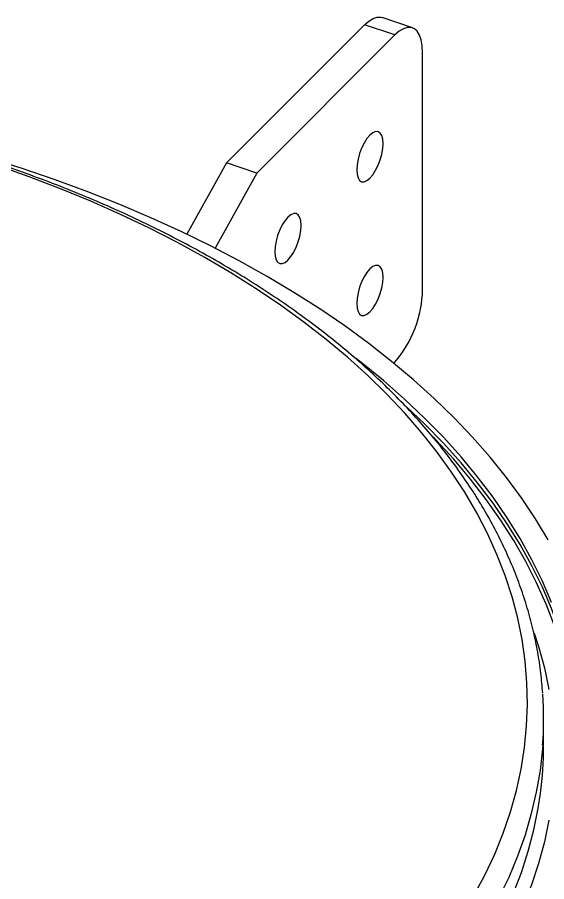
# Model space of a CAD drawing. Header units: millimetres. Extents: x 107291 to 113922, y -130611 to -125922.
# Drawn here: x 111930.9 to 112045.9, y -128677.4 to -128489.6 of the extents above; entities that cross this region are included whole.
import ezdxf

# ---------------------------------------------------------------- set-up
doc = ezdxf.new("R2010")
doc.units = ezdxf.units.MM
doc.header["$LTSCALE"] = 13
doc.layers.add('几何体', color=7, linetype='Continuous')

msp = doc.modelspace()

# ---------------------------------------------------------------- linework, layer by layer
at = {"layer": '几何体'}
for p, q in [((112006.35, -128491.22), (111976.35, -128521.21)), ((112012.93, -128493.41), (112006.35, -128491.22)), ((112016.72, -128491.82), (112010.14, -128489.63)), ((112012.93, -128493.41), (111982.93, -128523.41)), ((112018.93, -128548.69), (112018.93, -128497.21)), ((111976.35, -128521.21), (111967.73, -128536.72)), ((111982.93, -128523.41), (111976.35, -128521.21)), ((111982.93, -128523.41), (111973.85, -128539.74)), ((112012.68, -128564.73), (112012.93, -128564.49)), ((112045.24, -128647.92), (112045.24, -128642.07))]:
    msp.add_line(p, q, dxfattribs=at)
at = {"layer": '几何体', "flags": 128}
for points in [[(112006.35, -128491.22), (112007.28, -128490.4), (112008.2, -128489.84), (112009.07, -128489.56), (112009.87, -128489.56), (112010.14, -128489.63)], [(112018.93, -128497.21), (112018.85, -128495.75), (112018.63, -128494.48), (112018.27, -128493.42), (112017.78, -128492.6), (112017.17, -128492.04), (112016.45, -128491.76), (112015.65, -128491.76), (112014.78, -128492.04), (112013.87, -128492.59), (112012.93, -128493.41)], [(112010.35, -128516.99), (112010.28, -128516.03), (112010.06, -128515.25), (112009.72, -128514.71), (112009.27, -128514.42), (112008.73, -128514.4), (112008.12, -128514.66), (112007.49, -128515.18), (112006.85, -128515.94), (112006.25, -128516.89), (112005.7, -128517.98), (112005.25, -128519.18), (112004.91, -128520.4), (112004.7, -128521.6), (112004.63, -128522.71), (112004.7, -128523.68), (112004.91, -128524.46), (112005.25, -128525), (112005.7, -128525.29), (112006.25, -128525.3), (112006.85, -128525.04), (112007.49, -128524.52), (112008.12, -128523.77), (112008.73, -128522.82), (112009.27, -128521.72), (112009.72, -128520.53), (112010.06, -128519.3), (112010.28, -128518.1), (112010.35, -128516.99)], [(112046.2, -128603.13), (112043.45, -128598.55), (112040.42, -128594.03), (112037.14, -128589.57), (112033.6, -128585.18), (112029.81, -128580.85), (112025.77, -128576.6), (112021.49, -128572.43), (112016.97, -128568.35), (112012.22, -128564.35), (112007.24, -128560.45), (112002.03, -128556.65), (111996.61, -128552.95), (111990.98, -128549.36), (111985.14, -128545.87), (111979.11, -128542.5), (111972.88, -128539.25), (111966.47, -128536.12), (111959.89, -128533.12), (111953.13, -128530.24), (111946.21, -128527.5), (111939.13, -128524.89), (111931.91, -128522.42), (111924.55, -128520.09)], [(112030.06, -128680.46), (112032.47, -128675.97), (112034.6, -128671.44), (112036.45, -128666.86), (112038.03, -128662.25), (112039.33, -128657.61), (112040.35, -128652.95), (112041.09, -128648.27), (112041.55, -128643.58), (112041.73, -128638.88), (112041.62, -128634.18), (112041.23, -128629.49), (112040.56, -128624.81), (112039.61, -128620.14), (112038.38, -128615.5), (112036.87, -128610.88), (112035.08, -128606.29), (112033.02, -128601.75), (112030.69, -128597.25), (112028.09, -128592.79), (112025.22, -128588.4), (112022.09, -128584.06), (112018.7, -128579.79), (112015.05, -128575.59), (112011.16, -128571.46), (112007.02, -128567.41), (112002.63, -128563.45), (111998.02, -128559.58), (111993.17, -128555.81), (111988.1, -128552.13), (111982.81, -128548.56), (111977.31, -128545.1), (111971.6, -128541.75), (111965.7, -128538.51), (111959.61, -128535.4), (111953.33, -128532.41), (111946.87, -128529.54), (111940.25, -128526.81), (111933.47, -128524.21), (111926.53, -128521.75)], [(111992.55, -128534.79), (111992.48, -128533.82), (111992.26, -128533.05), (111991.92, -128532.5), (111991.47, -128532.22), (111990.93, -128532.2), (111990.32, -128532.46), (111989.69, -128532.98), (111989.05, -128533.73), (111988.45, -128534.68), (111987.9, -128535.78), (111987.45, -128536.98), (111987.11, -128538.2), (111986.9, -128539.4), (111986.83, -128540.51), (111986.9, -128541.48), (111987.11, -128542.25), (111987.45, -128542.8), (111987.9, -128543.09), (111988.45, -128543.1), (111989.05, -128542.84), (111989.69, -128542.32), (111990.32, -128541.57), (111990.93, -128540.62), (111991.47, -128539.52), (111991.92, -128538.33), (111992.26, -128537.1), (111992.48, -128535.9), (111992.55, -128534.79)], [(112010.35, -128546.06), (112010.28, -128545.1), (112010.06, -128544.32), (112009.72, -128543.77), (112009.27, -128543.49), (112008.73, -128543.47), (112008.12, -128543.73), (112007.49, -128544.25), (112006.85, -128545.01), (112006.25, -128545.96), (112005.7, -128547.05), (112005.25, -128548.25), (112004.91, -128549.47), (112004.7, -128550.67), (112004.63, -128551.78), (112004.7, -128552.75), (112004.91, -128553.53), (112005.25, -128554.07), (112005.7, -128554.36), (112006.25, -128554.37), (112006.85, -128554.11), (112007.49, -128553.59), (112008.12, -128552.84), (112008.73, -128551.89), (112009.27, -128550.79), (112009.72, -128549.6), (112010.06, -128548.37), (112010.28, -128547.17), (112010.35, -128546.06)], [(112046.98, -128616.76), (112044.98, -128612.08), (112042.7, -128607.45), (112040.15, -128602.87), (112037.33, -128598.34), (112034.25, -128593.86), (112030.9, -128589.45), (112027.3, -128585.11), (112023.45, -128580.84), (112019.35, -128576.65), (112015, -128572.54), (112010.42, -128568.52), (112005.6, -128564.59), (112004.6, -128563.8)], [(112053.23, -128649.23), (112053.17, -128646.68), (112052.84, -128641.87), (112052.23, -128637.07), (112051.34, -128632.28), (112050.17, -128627.51), (112048.71, -128622.77), (112046.98, -128618.06), (112044.98, -128613.39), (112042.7, -128608.76), (112040.15, -128604.17), (112037.33, -128599.64), (112034.25, -128595.17), (112030.9, -128590.76), (112027.3, -128586.42), (112023.45, -128582.15), (112019.35, -128577.95), (112015.45, -128574.25)], [(112047.57, -128621.82), (112045.78, -128617.13), (112043.72, -128612.47), (112041.38, -128607.86), (112038.78, -128603.29), (112035.9, -128598.78), (112032.76, -128594.33), (112029.37, -128589.94), (112025.71, -128585.62), (112021.81, -128581.37), (112021.3, -128580.85)], [(112043.21, -128623.38), (112044.14, -128626.3), (112045.4, -128630.98), (112046.38, -128635.69)], [(112045.03, -128647.75), (112044.97, -128648.55), (112044.45, -128653.26), (112043.64, -128657.96), (112042.56, -128662.63), (112041.2, -128667.28), (112039.56, -128671.9), (112037.65, -128676.49), (112035.46, -128681.04)], [(111975.53, -128745.07), (111981.21, -128741.68), (111986.68, -128738.18), (111991.94, -128734.57), (111996.98, -128730.86), (112001.8, -128727.05), (112006.39, -128723.15), (112010.75, -128719.16), (112014.87, -128715.08), (112018.74, -128710.93), (112022.36, -128706.7), (112025.73, -128702.4), (112028.84, -128698.04), (112031.69, -128693.62), (112034.27, -128689.14), (112036.59, -128684.62), (112038.64, -128680.05), (112040.41, -128675.45), (112041.91, -128670.81), (112043.13, -128666.15), (112044.08, -128661.46), (112044.57, -128658.23)], [(112046.38, -128664.07), (112045.4, -128668.78), (112044.14, -128673.46), (112042.61, -128678.12), (112040.8, -128682.74), (112038.72, -128687.32), (112036.37, -128691.87), (112033.76, -128696.36), (112030.88, -128700.79), (112027.73, -128705.17), (112024.34, -128709.49), (112020.68, -128713.73), (112016.78, -128717.9), (112012.64, -128721.99), (112008.26, -128726), (112003.64, -128729.91), (111998.79, -128733.74), (111993.72, -128737.46), (111988.43, -128741.09), (111982.93, -128744.61), (111977.23, -128748.01)]]:
    msp.add_lwpolyline(points, dxfattribs=at)
at = {"layer": '几何体'}
for centre, radius, start, end in [((111994.28, -128548.37), 24.65, 319.1539, 359.2527), ((111965.84, -128642.07), 79.39, 355.9008, 3.9022), ((111965.46, -128647.91), 79.78, 352.5667, 359.9888)]:
    msp.add_arc(centre, radius, start, end, dxfattribs=at)
msp.add_open_spline([(112045.04, -128636.45), (112044.92, -128635), (112044.68, -128632.02), (112043.99, -128627.54), (112043.07, -128623.01), (112041.89, -128618.5), (112040.46, -128614.01), (112038.78, -128609.55), (112036.85, -128605.13), (112034.68, -128600.74), (112032.27, -128596.4), (112029.61, -128592.11), (112026.71, -128587.87), (112023.58, -128583.68), (112020.21, -128579.56), (112016.62, -128575.51), (112012.8, -128571.53), (112008.76, -128567.62), (112004.51, -128563.8), (112000.04, -128560.06), (111995.37, -128556.42), (111990.49, -128552.86), (111985.43, -128549.41), (111980.17, -128546.05), (111974.73, -128542.8), (111969.11, -128539.65), (111963.32, -128536.62), (111957.37, -128533.7), (111951.25, -128530.89), (111944.99, -128528.21), (111938.58, -128525.65), (111932.03, -128523.21), (111925.35, -128520.9), (111918.55, -128518.72), (111911.62, -128516.67), (111904.59, -128514.75), (111897.46, -128512.97), (111890.23, -128511.32), (111882.92, -128509.82), (111875.52, -128508.45), (111868.06, -128507.22), (111860.53, -128506.14), (111852.94, -128505.2), (111845.31, -128504.41), (111837.63, -128503.76), (111829.93, -128503.25), (111822.2, -128502.9), (111814.45, -128502.69), (111806.7, -128502.62), (111798.95, -128502.71), (111791.2, -128502.94), (111783.47, -128503.31), (111775.77, -128503.84), (111768.1, -128504.51), (111760.48, -128505.32), (111752.9, -128506.28), (111745.37, -128507.38), (111737.93, -128508.64), (111732.93, -128509.54), (111730.44, -128510.06), (111730.38, -128510.07)], degree=3, knots=[0, 0, 0, 0, 0.016493, 0.033753, 0.051025, 0.068315, 0.085628, 0.102968, 0.120336, 0.137735, 0.155164, 0.172623, 0.19011, 0.207623, 0.22516, 0.242717, 0.260292, 0.277882, 0.295484, 0.313095, 0.330713, 0.348337, 0.365964, 0.383593, 0.401223, 0.418852, 0.43648, 0.454106, 0.47173, 0.489352, 0.506971, 0.524587, 0.5422, 0.55981, 0.577417, 0.595022, 0.612623, 0.630223, 0.64782, 0.665415, 0.683008, 0.700599, 0.718189, 0.735778, 0.753365, 0.770951, 0.788537, 0.806122, 0.823707, 0.841292, 0.858877, 0.876463, 0.894049, 0.911636, 0.929224, 0.946813, 0.964404, 0.981996, 0.99959, 1, 1, 1, 1], dxfattribs=at)

doc.saveas('drawing.dxf')
